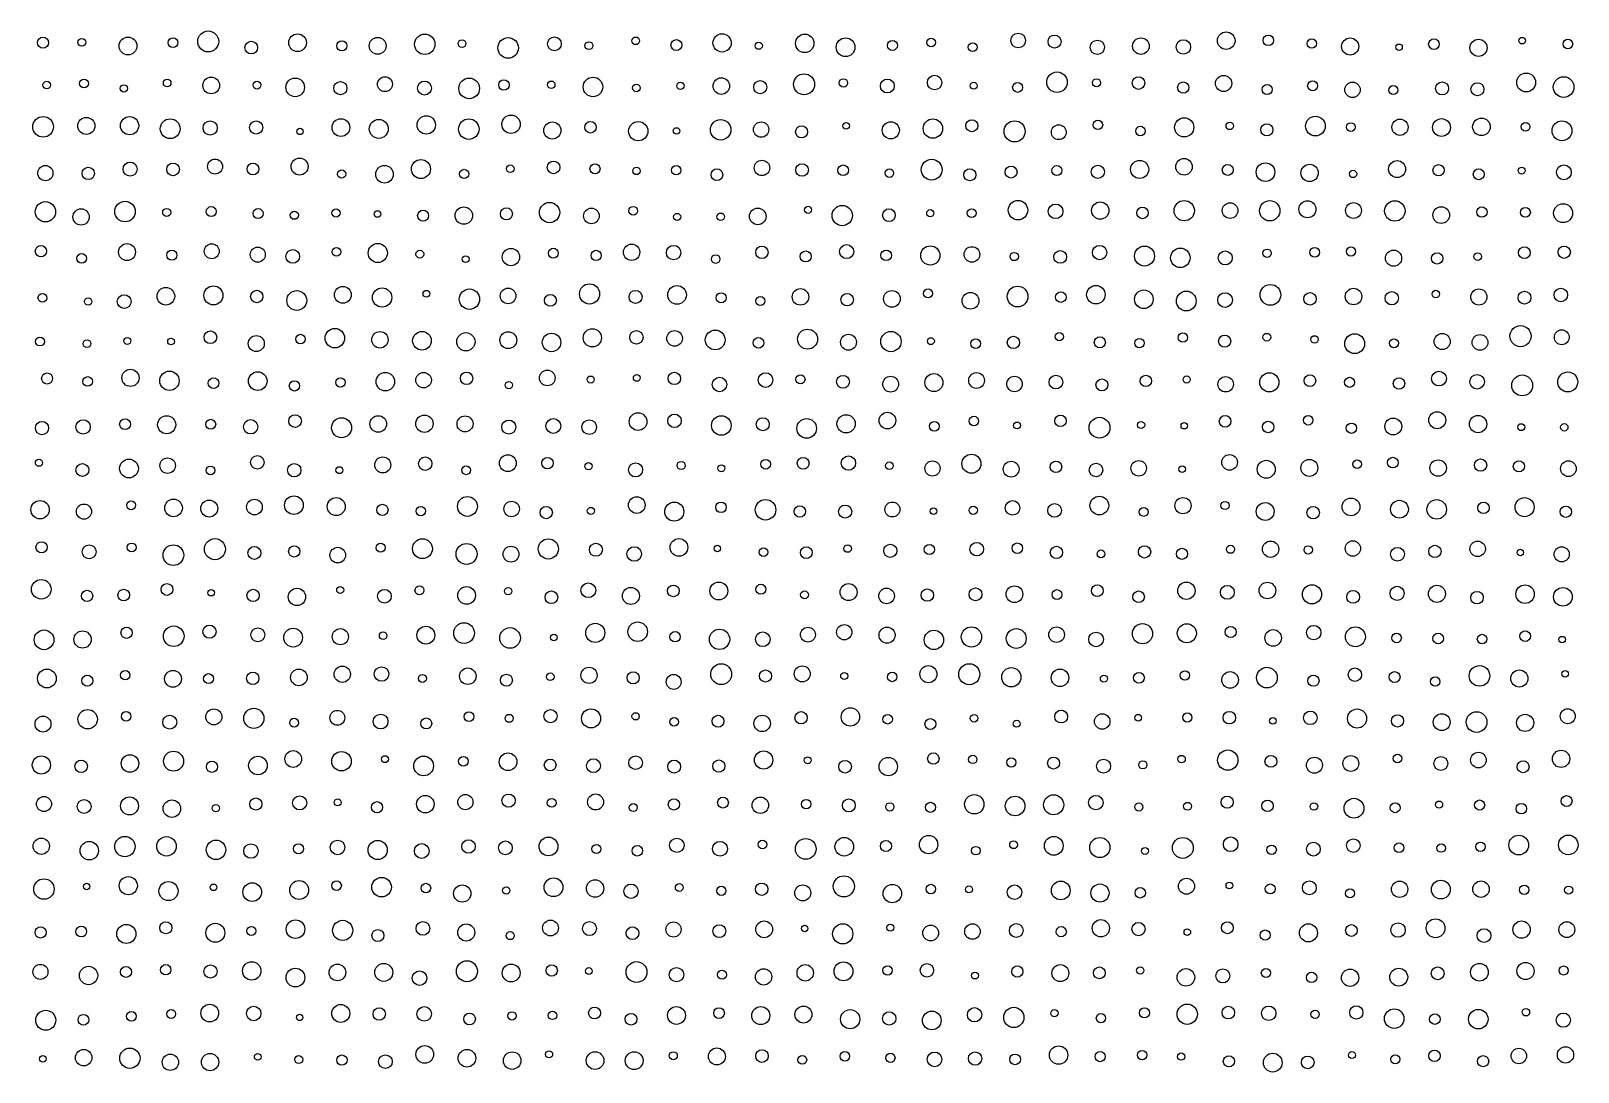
# Model space of a CAD drawing. Extents: x -295 to 305, y -195 to 205.
# Drawn here: x -68.6 to 4.6, y 155.4 to 204.6 of the extents above; entities that cross this region are included whole.
import ezdxf

# ---------------------------------------------------------------- set-up
doc = ezdxf.new("R2010")
doc.units = 0

msp = doc.modelspace()

# ---------------------------------------------------------------- linework, layer by layer
at = {"layer": 'VIA'}
for centre, radius in [((-68.0026, 204.0485), 0.2624), ((-66.1613, 204.0665), 0.1843), ((-63.9784, 203.8938), 0.4214), ((-61.8484, 204.0513), 0.233), ((-60.1832, 204.1084), 0.4951), ((-55.9556, 204.0471), 0.4187), ((-52.1661, 203.8994), 0.3998), ((-49.9367, 203.9716), 0.4832), ((-45.9929, 203.8003), 0.4866), ((-43.8059, 203.9962), 0.327), ((-39.9555, 204.136), 0.1801), ((-35.8706, 204.0388), 0.4314), ((-31.9604, 204.0157), 0.437), ((-30.0275, 203.8314), 0.4432), ((-25.9816, 204.0565), 0.2082), ((-21.8631, 204.1509), 0.3473), ((-20.1408, 204.1002), 0.3099), ((-16.0554, 203.8861), 0.3914), ((-12.0206, 204.1416), 0.4154), ((-10.0259, 204.1592), 0.2492), ((-7.9757, 204.0078), 0.2231), ((-6.1575, 203.8667), 0.407), ((-2.1932, 203.9787), 0.2504), ((1.9761, 204.1438), 0.1561), ((-58.1487, 203.8146), 0.3), ((-53.8605, 203.899), 0.2401), ((-48.1755, 204.0038), 0.1817), ((-42.1724, 203.9085), 0.1857), ((-38.0324, 203.9367), 0.2585), ((-34.1378, 203.9053), 0.171), ((-27.8102, 203.9188), 0.2351), ((-24.0183, 203.8367), 0.21), ((-18.117, 203.8289), 0.3402), ((-14.0449, 203.8458), 0.3421), ((-3.8431, 203.8324), 0.1533), ((-0.0827, 203.8061), 0.4054), ((4.1465, 203.9857), 0.2243), ((-67.8239, 202.0466), 0.1784), ((-66.0575, 202.1178), 0.2087), ((-64.1722, 201.8864), 0.1714), ((-62.1243, 202.1426), 0.1806), ((-60.0408, 202.0266), 0.396), ((-57.8721, 202.0412), 0.1853), ((-56.0694, 201.9347), 0.4419), ((-53.9304, 201.8949), 0.3126), ((-51.8211, 202.0851), 0.3529), ((-49.9538, 201.9019), 0.3292), ((-47.8362, 201.8871), 0.4901), ((-46.1943, 202.0476), 0.2462), ((-43.9543, 202.0577), 0.1767), ((-41.9798, 201.9543), 0.462), ((-39.9224, 201.9079), 0.1817), ((-37.8436, 202.0085), 0.1705), ((-35.9084, 201.9947), 0.3917), ((-34.0654, 201.9426), 0.3105), ((-31.9901, 202.0795), 0.4967), ((-30.1295, 202.146), 0.196), ((-28.0547, 202.0007), 0.3291), ((-25.8161, 202.164), 0.3441), ((-23.9636, 202.0133), 0.1641), ((-21.8909, 201.9324), 0.2337), ((-20.0259, 202.1799), 0.4853), ((-18.1582, 202.1506), 0.1904), ((-16.1703, 202.1369), 0.2978), ((-14.0543, 201.9221), 0.2669), ((-12.1447, 202.1195), 0.3831), ((-10.0811, 201.8284), 0.238), ((-7.9331, 202.009), 0.2354), ((-6.0472, 201.8197), 0.3635), ((-4.1129, 201.8042), 0.2136), ((-1.8097, 201.887), 0.3096), ((-0.1352, 201.8441), 0.3098), ((2.1684, 202.1666), 0.4471), ((3.9434, 201.9498), 0.4892), ((-67.9935, 200.0686), 0.4889), ((-63.9029, 200.1244), 0.4312), ((-49.8658, 200.158), 0.436), ((-45.8526, 200.1889), 0.4349), ((-7.8001, 200.104), 0.4654), ((-65.9495, 200.1126), 0.4049), ((-61.9836, 199.9782), 0.4681), ((-60.09, 200.0133), 0.3367), ((-57.9153, 200.0345), 0.3127), ((-55.8437, 199.8505), 0.1503), ((-53.9049, 200.0325), 0.4207), ((-52.1144, 199.9698), 0.4489), ((-47.8548, 199.9612), 0.4855), ((-43.9019, 199.8949), 0.4038), ((-42.0969, 200.0474), 0.271), ((-39.8375, 199.8615), 0.4557), ((-38.0257, 199.8737), 0.1544), ((-35.9394, 199.927), 0.485), ((-34.0242, 199.9367), 0.3626), ((-32.1092, 199.8319), 0.2862), ((-30.004, 200.1195), 0.1552), ((-27.8899, 199.9045), 0.4044), ((-25.8989, 199.9849), 0.4588), ((-24.0556, 200.121), 0.2826), ((-22.0321, 199.8543), 0.4987), ((-19.9413, 199.8133), 0.3507), ((-18.0904, 200.1602), 0.2251), ((-16.0777, 199.8675), 0.2269), ((-14.0067, 200.0418), 0.4539), ((-11.8511, 200.1147), 0.1799), ((-10.0986, 199.9287), 0.2862), ((-6.125, 200.0596), 0.2056), ((-3.8008, 200.0497), 0.3845), ((-1.8361, 200.0353), 0.42), ((0.0541, 200.0679), 0.4157), ((2.1409, 200.0692), 0.21), ((3.8646, 199.8814), 0.4696), ((-63.8799, 198.068), 0.332), ((-59.8594, 198.1876), 0.3561), ((-55.86, 198.1884), 0.4037), ((-50.1196, 198.0728), 0.4504), ((-43.845, 198.1476), 0.2972), ((-33.9847, 198.1239), 0.3645), ((-25.955, 198.042), 0.493), ((-16.116, 198.0527), 0.4276), ((-14.0178, 198.1785), 0.3925), ((-10.1632, 197.9243), 0.4402), ((-3.9361, 198.0688), 0.4), ((-67.8872, 197.8796), 0.3605), ((-65.8544, 197.8676), 0.291), ((-61.8435, 198.0524), 0.3014), ((-58.068, 198.0723), 0.2794), ((-53.8719, 197.833), 0.1941), ((-51.841, 197.8245), 0.4159), ((-48.075, 197.8406), 0.2178), ((-45.8959, 198.088), 0.1806), ((-41.8831, 198.0812), 0.2376), ((-39.9199, 197.9828), 0.1758), ((-38.0428, 198.0118), 0.2216), ((-36.1156, 197.8031), 0.2775), ((-32.085, 198.0262), 0.2986), ((-30.1446, 198.0136), 0.2522), ((-27.9558, 197.8765), 0.2016), ((-24.1515, 197.8024), 0.2866), ((-22.1997, 197.9291), 0.2823), ((-20.0296, 197.9976), 0.2371), ((-18.0949, 197.9402), 0.3093), ((-11.9504, 198.0304), 0.2581), ((-8.0758, 197.8884), 0.4083), ((-6.0198, 197.8387), 0.1737), ((-1.9735, 198.0144), 0.2684), ((-0.0754, 197.8268), 0.2579), ((1.9584, 197.9971), 0.1599), ((3.953, 197.9171), 0.3499), ((-67.8841, 196.05), 0.482), ((-66.1949, 195.8057), 0.3853), ((-64.1179, 196.0614), 0.4871), ((-62.1474, 196.0181), 0.1897), ((-60.0401, 196.0605), 0.2374), ((-57.8237, 195.9659), 0.2373), ((-54.137, 195.9919), 0.1906), ((-48.0909, 195.871), 0.4127), ((-46.0742, 195.9532), 0.2843), ((-44.0342, 196.0143), 0.4793), ((-42.0532, 195.8531), 0.3685), ((-40.077, 196.0966), 0.2103), ((-34.1862, 195.8314), 0.3925), ((-31.8041, 196.1422), 0.1659), ((-30.1848, 195.8734), 0.4805), ((-27.9791, 195.89), 0.3009), ((-24.065, 195.9862), 0.2085), ((-21.8701, 196.1263), 0.4597), ((-20.0918, 196.0714), 0.3453), ((-17.9818, 196.1093), 0.4099), ((-15.9795, 195.9965), 0.272), ((-14.0069, 196.1017), 0.4812), ((-11.8369, 196.1076), 0.3705), ((-9.9623, 196.0977), 0.4822), ((-8.1781, 196.1678), 0.4038), ((-5.999, 196.1116), 0.3768), ((-4.0451, 196.0886), 0.4829), ((-1.8508, 195.894), 0.3944), ((0.0765, 196.035), 0.2467), ((2.136, 196.0211), 0.2317), ((3.916, 195.9846), 0.448), ((-56.1051, 195.8865), 0.1928), ((-52.1702, 195.9453), 0.1543), ((-50.0161, 195.8693), 0.2608), ((-37.9963, 195.8078), 0.1667), ((-35.9346, 195.8121), 0.1798), ((-26.0221, 195.9826), 0.1693), ((-68.095, 194.1839), 0.2693), ((-66.1685, 193.8463), 0.2253), ((-64.0244, 194.1454), 0.4018), ((-61.9057, 193.9976), 0.2417), ((-60.0139, 194.1838), 0.3528), ((-57.8382, 194.0234), 0.3574), ((-56.1814, 193.9391), 0.3244), ((-54.1086, 194.1583), 0.2027), ((-52.1603, 194.1029), 0.4531), ((-50.1706, 194.0449), 0.184), ((-48.0039, 193.8095), 0.1601), ((-45.8614, 193.9086), 0.4105), ((-43.8544, 194.0922), 0.2332), ((-41.829, 193.9837), 0.244), ((-40.1521, 194.1338), 0.3867), ((-38.167, 194.1193), 0.3417), ((-36.1748, 193.8155), 0.2036), ((-33.9863, 194.132), 0.2942), ((-31.9146, 193.9375), 0.2601), ((-29.9776, 194.1656), 0.3319), ((-28.1109, 193.9895), 0.251), ((-26.0204, 193.9847), 0.4551), ((-24.0518, 194.0314), 0.3689), ((-22.0495, 193.9334), 0.1949), ((-19.8756, 193.9158), 0.3019), ((-18.0111, 194.1231), 0.3395), ((-15.8868, 193.9578), 0.4727), ((-14.1897, 193.8721), 0.4599), ((-12.066, 193.8675), 0.3298), ((-10.0893, 194.0878), 0.1992), ((-7.8393, 194.1315), 0.2315), ((-6.1204, 194.1716), 0.2161), ((-4.1038, 193.8551), 0.3831), ((-2.0393, 193.843), 0.2671), ((-0.1207, 193.9303), 0.1802), ((2.0859, 194.1158), 0.2802), ((3.9694, 194.1374), 0.2915), ((-59.9378, 192.0957), 0.4518), ((-53.8131, 192.1196), 0.3991), ((-42.141, 192.1642), 0.4765), ((-38.0035, 192.1173), 0.4416), ((-21.8923, 192.0425), 0.4904), ((-18.1874, 192.1284), 0.4378), ((-9.9298, 192.1209), 0.4907), ((-68.0268, 191.9819), 0.209), ((-65.8584, 191.8052), 0.1729), ((-64.1567, 191.8013), 0.3264), ((-62.1858, 192.0537), 0.417), ((-57.8866, 192.0433), 0.2945), ((-55.9934, 191.8532), 0.4696), ((-51.9554, 191.9955), 0.4572), ((-49.8614, 192.1729), 0.1592), ((-47.8232, 191.9169), 0.4828), ((-45.9955, 192.0705), 0.371), ((-43.9943, 191.861), 0.2821), ((-39.964, 192.0248), 0.3098), ((-35.9138, 191.9846), 0.2363), ((-34.0614, 191.8342), 0.2126), ((-32.1634, 192.025), 0.3901), ((-29.9559, 191.8954), 0.2943), ((-27.8356, 191.9299), 0.3966), ((-26.1278, 192.188), 0.2138), ((-24.1179, 191.8419), 0.3954), ((-19.8447, 192.0148), 0.2502), ((-15.9197, 191.9117), 0.4396), ((-13.911, 191.8295), 0.4694), ((-12.0759, 191.8754), 0.3461), ((-8.0562, 191.9359), 0.2957), ((-5.9975, 192.041), 0.3908), ((-4.1864, 191.9616), 0.3168), ((-2.105, 192.1594), 0.1774), ((-0.0682, 192.0196), 0.3813), ((2.0894, 191.9868), 0.3051), ((3.8105, 192.1175), 0.319), ((-60.0804, 190.1144), 0.3001), ((-54.1903, 190.0732), 0.4616), ((-52.0591, 189.9963), 0.3895), ((-50.0696, 189.9496), 0.4426), ((-47.9929, 189.9007), 0.4319), ((-45.9864, 189.9775), 0.3999), ((-43.9408, 189.8707), 0.4373), ((-42.0105, 190.0887), 0.4297), ((-39.9265, 190.1118), 0.3156), ((-38.1179, 190.0605), 0.3681), ((-36.1974, 189.9899), 0.4676), ((-31.8267, 190.0247), 0.4731), ((-27.8815, 189.9126), 0.4816), ((-19.9126, 190.1444), 0.193), ((-14.0677, 190.0996), 0.2223), ((1.9039, 190.1689), 0.4997), ((3.8545, 190.1149), 0.3516), ((-68.143, 189.9125), 0.2091), ((-65.9173, 189.8085), 0.1838), ((-64.01, 189.9409), 0.164), ((-61.9427, 189.9188), 0.1578), ((-57.9074, 189.8174), 0.3785), ((-55.8164, 190.03), 0.225), ((-34.1492, 189.8542), 0.2509), ((-29.8882, 189.8794), 0.3755), ((-25.9936, 189.9303), 0.1643), ((-23.8738, 189.8138), 0.2294), ((-22.09, 189.8726), 0.2902), ((-17.9999, 189.8736), 0.2634), ((-16.1254, 189.8386), 0.2206), ((-12.0944, 189.9306), 0.2846), ((-10.0998, 190.1166), 0.1844), ((-7.8418, 190.0143), 0.1763), ((-5.9436, 189.8117), 0.4695), ((-4.0884, 189.8344), 0.2135), ((-1.8025, 189.9137), 0.3812), ((-0.0142, 189.8711), 0.3707), ((-67.8037, 188.1643), 0.2618), ((-65.8831, 188.0234), 0.2286), ((-63.863, 188.1928), 0.4063), ((-62.0171, 188.0578), 0.4573), ((-59.9293, 187.9446), 0.2532), ((-57.8408, 188.0417), 0.4398), ((-53.9258, 187.9761), 0.2232), ((-51.8013, 188.016), 0.4395), ((-49.993, 188.0854), 0.367), ((-47.9596, 188.1759), 0.2949), ((-44.1409, 188.1892), 0.3704), ((-42.0894, 188.1149), 0.1679), ((-39.9087, 188.1902), 0.1588), ((-38.1295, 188.1688), 0.2924), ((-35.9929, 187.8806), 0.343), ((-33.8158, 188.093), 0.3469), ((-32.1634, 188.1247), 0.2153), ((-30.1473, 188.0073), 0.304), ((-27.8973, 187.8941), 0.3746), ((-25.8504, 187.972), 0.4258), ((-23.8308, 188.0697), 0.3727), ((-22.0356, 187.9048), 0.3652), ((-20.0761, 187.9973), 0.3269), ((-17.9027, 187.8616), 0.2816), ((-15.8257, 188.05), 0.2691), ((-13.8912, 188.1163), 0.1702), ((-12.0475, 187.891), 0.3643), ((-9.9792, 187.982), 0.4537), ((-8.0583, 188.0628), 0.2752), ((-6.1828, 187.984), 0.2388), ((-3.8462, 187.9283), 0.2734), ((-1.9541, 188.162), 0.3483), ((-0.1512, 188.0102), 0.3455), ((1.9821, 187.8372), 0.4935), ((4.1376, 188.0012), 0.473), ((-56.1055, 187.8157), 0.2424), ((-45.9616, 187.8511), 0.1744), ((-68.0476, 185.821), 0.314), ((-66.1002, 185.873), 0.3405), ((-64.1166, 186.0028), 0.256), ((-62.1488, 185.9748), 0.4267), ((-60.0653, 185.9987), 0.2363), ((-58.1734, 185.8794), 0.3388), ((-56.0746, 186.1525), 0.3006), ((-53.8728, 185.837), 0.4729), ((-52.1383, 186.0149), 0.3912), ((-49.9521, 186.0237), 0.4114), ((-48.0334, 186.0172), 0.3778), ((-45.9634, 185.868), 0.3336), ((-43.8556, 185.9157), 0.3504), ((-42.1582, 185.8626), 0.3474), ((-39.8461, 186.1254), 0.4187), ((-38.1201, 186.1619), 0.3198), ((-35.9072, 185.9432), 0.4624), ((-33.9456, 186.0023), 0.3095), ((-31.869, 185.8037), 0.4654), ((-30.0028, 186.0213), 0.4325), ((-28.0504, 186.1756), 0.3922), ((-25.832, 185.9034), 0.2325), ((-23.9565, 186.1539), 0.2236), ((-21.9158, 185.9443), 0.1616), ((-19.8606, 186.1637), 0.2697), ((-18.0158, 185.8373), 0.4924), ((-16.0458, 185.9648), 0.1679), ((-14.006, 185.9289), 0.1518), ((-12.073, 186.1391), 0.2746), ((-10.0369, 185.8698), 0.2713), ((-8.1417, 186.187), 0.2236), ((-6.0971, 185.813), 0.2452), ((-4.1171, 185.8919), 0.3988), ((-2.0378, 186.1913), 0.4003), ((-0.1068, 186.0081), 0.4101), ((1.9395, 185.8634), 0.1639), ((3.9736, 185.856), 0.1745), ((-57.8568, 184.198), 0.32), ((-51.9225, 184.0756), 0.3791), ((-49.9144, 184.137), 0.3166), ((-46.005, 184.1574), 0.3983), ((-29.8922, 184.163), 0.3379), ((-24.0752, 184.1339), 0.4509), ((-11.8602, 184.198), 0.3705), ((-68.1908, 184.1801), 0.1691), ((-66.1357, 183.8362), 0.3072), ((-63.9306, 183.9063), 0.4445), ((-62.1043, 184.0452), 0.3663), ((-60.0728, 183.8164), 0.2077), ((-56.112, 183.8263), 0.3185), ((-53.9737, 183.8287), 0.1646), ((-47.9795, 183.8267), 0.2108), ((-44.1325, 184.1614), 0.2735), ((-42.1903, 184.0151), 0.1687), ((-39.9616, 183.8416), 0.3321), ((-37.8075, 184.0478), 0.1938), ((-35.9036, 183.9194), 0.1662), ((-33.8123, 184.1111), 0.2294), ((-32.0364, 184.1542), 0.281), ((-27.9556, 184.0377), 0.1792), ((-25.9166, 183.9094), 0.3575), ((-22.1976, 183.874), 0.3736), ((-20.0749, 183.9865), 0.2735), ((-18.1798, 183.8351), 0.3193), ((-16.1608, 183.9189), 0.3662), ((-14.1067, 183.8813), 0.155), ((-10.1293, 183.8696), 0.4253), ((-8.0876, 183.9357), 0.401), ((-5.828, 184.117), 0.2043), ((-4.1374, 184.1865), 0.2515), ((-1.9949, 183.928), 0.3896), ((0.0159, 184.0695), 0.2907), ((1.8254, 184.0095), 0.2659), ((4.1683, 183.9004), 0.3716), ((-68.1359, 181.9593), 0.4336), ((-63.8274, 182.1664), 0.208), ((-61.8244, 182.0406), 0.4178), ((-60.1359, 182.0138), 0.4028), ((-57.9945, 182.0835), 0.3708), ((-56.1286, 182.1751), 0.4402), ((-54.125, 182.1071), 0.4282), ((-47.9185, 182.1136), 0.4696), ((-45.8284, 181.9949), 0.3655), ((-39.9061, 182.1789), 0.3956), ((-38.1312, 181.8674), 0.4502), ((-35.921, 182.0728), 0.248), ((-33.8144, 181.9563), 0.486), ((-27.8166, 181.9684), 0.3539), ((-22.1297, 182.0457), 0.3457), ((-18.0233, 182.1548), 0.4425), ((-14.0678, 182.1508), 0.3834), ((-12.0783, 182.1569), 0.1949), ((-10.1766, 181.8734), 0.425), ((-6.1187, 182.0909), 0.4206), ((-3.8265, 181.9807), 0.4226), ((-2.063, 181.9749), 0.4622), ((0.152, 182.0489), 0.2696), ((2.096, 182.0806), 0.4514), ((-66.0611, 181.8688), 0.3589), ((-51.9411, 181.951), 0.2658), ((-50.1249, 181.892), 0.2211), ((-44.1902, 181.8221), 0.2918), ((-42.0791, 181.9006), 0.1694), ((-32.1953, 181.8781), 0.2715), ((-30.0483, 181.8713), 0.3096), ((-25.8714, 181.8945), 0.1565), ((-23.988, 181.9295), 0.1987), ((-20.1433, 181.9276), 0.3239), ((-15.9244, 181.8563), 0.2114), ((-7.9071, 181.8207), 0.2952), ((4.0461, 181.8636), 0.2669), ((-68.0673, 180.1807), 0.2653), ((-65.8154, 179.9671), 0.3308), ((-63.8028, 180.1755), 0.2082), ((-61.8285, 179.8084), 0.4882), ((-59.8654, 180.0931), 0.4983), ((-57.9964, 179.9146), 0.3058), ((-56.113, 179.986), 0.2668), ((-54.0529, 179.8087), 0.3705), ((-52.0283, 180.1624), 0.211), ((-50.0471, 180.1139), 0.4697), ((-47.9613, 179.8652), 0.4963), ((-45.8553, 179.8549), 0.3737), ((-44.0912, 180.1045), 0.4777), ((-41.8399, 180.0645), 0.3107), ((-40.0257, 179.8644), 0.3444), ((-37.9115, 180.1759), 0.4199), ((-36.0964, 180.125), 0.1536), ((-33.9152, 179.9555), 0.2035), ((-31.8896, 179.9273), 0.2796), ((-29.9341, 180.121), 0.1779), ((-27.9136, 180.0165), 0.3106), ((-26.0644, 180.0784), 0.2424), ((-23.822, 180.0926), 0.3217), ((-21.9036, 180.1387), 0.248), ((-20.053, 179.9385), 0.2924), ((-15.882, 179.9648), 0.2903), ((-14.1141, 179.871), 0.2642), ((-11.8179, 180.0868), 0.1915), ((-9.9219, 180.0919), 0.3863), ((-8.1416, 180.0572), 0.1967), ((-6.03, 180.1238), 0.3627), ((-3.916, 179.8515), 0.3273), ((-2.1499, 179.9872), 0.2913), ((-0.125, 180.1074), 0.3666), ((1.8941, 179.9346), 0.1521), ((3.8514, 179.8479), 0.3577), ((-17.9452, 179.8696), 0.1847), ((-68.082, 178.1945), 0.4634), ((-65.9128, 177.879), 0.2664), ((-64.1801, 177.9207), 0.2758), ((-62.1361, 178.186), 0.2799), ((-60.0456, 178.0308), 0.1529), ((-58.0597, 177.9052), 0.2912), ((-55.9832, 177.8339), 0.4107), ((-53.9388, 178.1559), 0.1644), ((-51.8487, 177.8636), 0.3265), ((-50.1871, 178.145), 0.2132), ((-47.9585, 177.9041), 0.419), ((-45.9921, 178.1075), 0.1703), ((-43.9482, 177.8194), 0.2999), ((-42.1994, 178.1486), 0.35), ((-40.1858, 177.8794), 0.4033), ((-38.177, 178.1183), 0.2783), ((-36.0279, 178.1161), 0.4224), ((-34.0332, 178.1944), 0.2377), ((-31.9701, 177.9334), 0.1845), ((-29.8864, 178.0618), 0.4029), ((-28.0902, 177.8809), 0.369), ((-26.1615, 177.9208), 0.2929), ((-23.8809, 177.9553), 0.3034), ((-22.0385, 177.9609), 0.3947), ((-20.0263, 177.9443), 0.2332), ((-18.12, 178.1275), 0.2776), ((-16.1647, 177.8392), 0.2752), ((-13.9055, 178.1254), 0.4114), ((-11.9678, 178.0492), 0.3287), ((-10.0723, 178.1358), 0.3919), ((-7.9639, 177.9549), 0.4534), ((-6.0166, 177.8365), 0.3032), ((-3.9368, 178.0017), 0.3348), ((-2.0511, 177.981), 0.4045), ((-0.1547, 177.8017), 0.2954), ((2.1191, 177.9643), 0.4368), ((3.907, 177.8394), 0.4406), ((-64.0473, 176.1385), 0.2665), ((-61.8141, 175.9749), 0.4877), ((-60.1232, 176.1898), 0.3093), ((-49.8849, 176.0222), 0.4232), ((-48.08, 176.1223), 0.49), ((-41.8712, 176.1312), 0.4537), ((-39.864, 176.1866), 0.4609), ((-31.8121, 176.0472), 0.3529), ((-30.0903, 176.1647), 0.361), ((-28.0668, 176.0252), 0.3793), ((-24.075, 175.94), 0.4794), ((-20.0474, 176.0482), 0.3688), ((-15.9836, 176.0939), 0.4777), ((-13.8841, 176.1148), 0.4516), ((-11.8082, 176.1731), 0.2621), ((-7.8809, 176.1461), 0.3401), ((-5.9095, 175.9483), 0.4719), ((-67.9503, 175.8041), 0.4655), ((-66.1283, 175.8196), 0.4092), ((-57.836, 176.0374), 0.3299), ((-56.1659, 175.907), 0.4448), ((-53.932, 175.9521), 0.3812), ((-51.907, 176.0007), 0.1798), ((-45.9039, 175.8924), 0.4879), ((-43.8331, 175.9139), 0.1521), ((-38.097, 175.9493), 0.2471), ((-35.9908, 175.8286), 0.4811), ((-33.9472, 175.8311), 0.3468), ((-25.85, 175.8005), 0.4585), ((-21.9547, 175.8673), 0.4702), ((-18.1795, 175.8214), 0.3472), ((-9.8017, 175.8946), 0.3921), ((-3.9587, 175.891), 0.223), ((-1.9918, 175.8665), 0.2525), ((0.0828, 175.8424), 0.2232), ((2.1227, 175.9782), 0.255), ((3.8733, 175.8184), 0.1505), ((-67.8128, 173.975), 0.4436), ((-64.1088, 174.1274), 0.2209), ((-61.8494, 173.9599), 0.3968), ((-60.1655, 173.9696), 0.236), ((-58.0752, 173.9829), 0.2927), ((-55.893, 174.0252), 0.393), ((-53.8403, 174.1767), 0.3845), ((-51.9809, 174.1848), 0.3431), ((-47.9027, 174.0826), 0.3903), ((-43.9991, 174.0594), 0.1809), ((-42.1646, 174.1227), 0.3831), ((-40.0802, 174.0053), 0.2886), ((-35.9141, 174.1792), 0.494), ((-33.8169, 174.0926), 0.2862), ((-32.078, 174.1948), 0.3788), ((-30.0923, 174.0952), 0.1672), ((-27.8218, 174.0482), 0.2232), ((-26.1102, 174.1786), 0.4054), ((-24.1755, 174.1772), 0.4979), ((-22.1883, 174.0342), 0.4552), ((-19.8857, 174.0094), 0.4149), ((-16.1501, 174.0063), 0.2554), ((-13.9764, 174.1183), 0.2254), ((-11.838, 173.9055), 0.3942), ((-10.0954, 174.0151), 0.4883), ((-5.9331, 174.1562), 0.3161), ((-4.0525, 174.0432), 0.2573), ((-0.0403, 174.1004), 0.4883), ((1.8471, 173.9756), 0.4036), ((4.014, 174.1962), 0.1555), ((-65.9012, 173.8725), 0.2664), ((-50.0477, 173.9766), 0.1882), ((-46.0725, 173.8929), 0.2837), ((-38.1626, 173.8156), 0.3535), ((-17.8092, 173.9703), 0.1669), ((-7.8934, 173.8685), 0.2639), ((-2.1334, 173.8286), 0.2217), ((-67.9988, 171.8204), 0.3771), ((-65.8852, 172.0467), 0.4593), ((-64.0661, 172.1844), 0.2247), ((-62.003, 171.908), 0.3293), ((-59.9169, 172.1587), 0.3796), ((-58.0251, 172.0907), 0.476), ((-56.1168, 171.8808), 0.2115), ((-54.0744, 172.1162), 0.3526), ((-52.0284, 171.9399), 0.3498), ((-49.8693, 171.8482), 0.2588), ((-47.8472, 172.1698), 0.2336), ((-45.9462, 172.0907), 0.1885), ((-43.9887, 172.1959), 0.3135), ((-42.0704, 172.0873), 0.4517), ((-39.9617, 172.1855), 0.1722), ((-38.1344, 171.9213), 0.2029), ((-36.0618, 171.9538), 0.2804), ((-33.9758, 171.8492), 0.3884), ((-32.1349, 172.1185), 0.2919), ((-29.8008, 172.1591), 0.4338), ((-28.0398, 172.0473), 0.2256), ((-26.0139, 171.8185), 0.2596), ((-23.9513, 172.0932), 0.1784), ((-19.8299, 172.1763), 0.3019), ((-17.8869, 171.941), 0.3671), ((-16.1861, 172.1203), 0.1591), ((-13.862, 172.1312), 0.2183), ((-11.8758, 172.1202), 0.2952), ((-9.8112, 171.9767), 0.1578), ((-8.0394, 172.1136), 0.3221), ((-5.8302, 172.0825), 0.4535), ((-3.9164, 171.9682), 0.2902), ((-1.8255, 171.9133), 0.3982), ((-0.1752, 171.915), 0.4909), ((2.1207, 171.8746), 0.4058), ((4.1353, 172.1905), 0.3546), ((-21.9342, 171.8361), 0.1666), ((-56.16, 170.1677), 0.397), ((-33.9075, 170.1188), 0.4324), ((-11.9479, 170.1133), 0.4816), ((3.8236, 170.1754), 0.4094), ((-68.0741, 169.8824), 0.4305), ((-66.1919, 169.8215), 0.2976), ((-63.8839, 169.9554), 0.4158), ((-61.8215, 170.0657), 0.4738), ((-60.0057, 169.8006), 0.265), ((-57.8305, 169.8604), 0.4395), ((-53.8758, 170.0624), 0.4608), ((-51.8237, 170.1596), 0.165), ((-49.9903, 169.8391), 0.4663), ((-48.1103, 170.0584), 0.2259), ((-45.9976, 170.0348), 0.4189), ((-44.0031, 169.8832), 0.2791), ((-41.9583, 169.8506), 0.3273), ((-39.9614, 169.9937), 0.3245), ((-38.1398, 169.8081), 0.3058), ((-36.0245, 169.8344), 0.2899), ((-31.8211, 170.1067), 0.1654), ((-30.0528, 169.8015), 0.3016), ((-28.0085, 169.8071), 0.4353), ((-25.876, 170.1876), 0.271), ((-24.01, 170.1455), 0.1978), ((-22.1883, 170.0047), 0.219), ((-20.1911, 169.9768), 0.2825), ((-17.8243, 169.8277), 0.3316), ((-15.9669, 169.8904), 0.1919), ((-14.1356, 170.1608), 0.1798), ((-9.9058, 170.0552), 0.2813), ((-7.8484, 169.8751), 0.3786), ((-6.1255, 169.9541), 0.372), ((-3.9174, 170.1936), 0.2015), ((-1.8645, 169.9579), 0.3295), ((-0.087, 170.1172), 0.3699), ((2.0271, 169.8015), 0.2828), ((-67.9533, 168.0375), 0.3559), ((-63.9054, 167.9492), 0.425), ((-55.8569, 168.0919), 0.3332), ((-49.9106, 168.0299), 0.4138), ((-48.0152, 168.1289), 0.359), ((-45.9717, 168.1983), 0.3129), ((-41.855, 168.1343), 0.3777), ((-35.8297, 168.1045), 0.2549), ((-34.0591, 167.9808), 0.3892), ((-23.9405, 168.0234), 0.4571), ((-22.0068, 167.9439), 0.4647), ((-20.1859, 168.0011), 0.4752), ((-18.1881, 168.1051), 0.3438), ((-11.9752, 168.1264), 0.2855), ((4.0836, 168.1773), 0.2575), ((-66.0533, 167.9202), 0.3259), ((-61.9011, 167.8169), 0.4134), ((-59.8231, 167.844), 0.1754), ((-57.9288, 168.0379), 0.2896), ((-54.0557, 168.1146), 0.1647), ((-52.1958, 167.8844), 0.265), ((-43.9343, 168.0939), 0.2108), ((-40.0716, 167.8706), 0.1897), ((-38.1502, 168.0218), 0.2684), ((-31.8927, 168.0322), 0.2274), ((-29.8751, 167.9714), 0.3057), ((-27.9364, 167.9013), 0.1949), ((-26.012, 167.8815), 0.2375), ((-16.1552, 167.8976), 0.1899), ((-13.8488, 167.9294), 0.1879), ((-10.0652, 167.9502), 0.2713), ((-7.8702, 167.9186), 0.1766), ((-5.9759, 167.8398), 0.4683), ((-4.0282, 167.8606), 0.2326), ((-1.9498, 168.0132), 0.1668), ((-0.0313, 167.9902), 0.2386), ((1.9425, 167.8185), 0.2475), ((-68.0817, 166.0429), 0.3854), ((-65.8116, 165.831), 0.4369), ((-64.1234, 166.026), 0.4821), ((-62.1563, 166.0365), 0.4614), ((-59.8153, 165.8702), 0.4607), ((-58.1613, 165.8119), 0.3414), ((-55.9094, 165.9236), 0.2391), ((-54.0624, 165.9851), 0.3448), ((-52.1641, 165.8633), 0.4541), ((-50.0803, 165.8154), 0.3483), ((-47.8708, 166.0279), 0.32), ((-46.1219, 165.9623), 0.3269), ((-44.0834, 166.0315), 0.4431), ((-38.0114, 166.0841), 0.3417), ((-35.97, 165.9194), 0.35), ((-33.958, 166.1252), 0.2057), ((-31.9137, 165.9148), 0.4912), ((-30.0897, 166.0173), 0.4409), ((-28.1175, 166.0524), 0.2664), ((-26.1002, 166.1191), 0.4337), ((-22.0807, 166.1116), 0.1841), ((-20.1794, 166.0605), 0.4436), ((-17.9984, 165.9786), 0.477), ((-14.074, 165.9617), 0.4943), ((-11.8097, 166.133), 0.3457), ((-7.8964, 165.9044), 0.3255), ((-6.0041, 166.0717), 0.3199), ((-3.8483, 165.9694), 0.2287), ((0.0091, 166.0158), 0.2241), ((1.8167, 166.0961), 0.4671), ((4.1626, 166.1041), 0.4623), ((-41.8158, 165.9109), 0.2151), ((-39.8812, 165.8258), 0.248), ((-23.8685, 165.8314), 0.204), ((-15.8619, 165.8202), 0.1665), ((-9.8729, 165.8744), 0.224), ((-1.8519, 165.9523), 0.1976), ((-67.9533, 164.0155), 0.4833), ((-65.9327, 164.1392), 0.1532), ((-63.962, 164.1761), 0.4278), ((-62.0618, 163.9194), 0.4526), ((-59.9276, 164.0982), 0.1558), ((-58.0996, 163.8711), 0.4409), ((-55.8794, 163.9691), 0.4479), ((-54.1088, 164.1772), 0.2244), ((-51.9818, 164.1058), 0.464), ((-49.8822, 164.0633), 0.2241), ((-48.1647, 163.8046), 0.4082), ((-46.0809, 163.9447), 0.1718), ((-43.8481, 164.1009), 0.4442), ((-41.8798, 164.0421), 0.4109), ((-40.1795, 163.9136), 0.3393), ((-37.8984, 164.0886), 0.1843), ((-35.9054, 163.9326), 0.2191), ((-33.9986, 164.0084), 0.2922), ((-32.0546, 163.8329), 0.3767), ((-30.1125, 164.1421), 0.4996), ((-27.8163, 163.8016), 0.436), ((-25.9944, 164.0138), 0.2261), ((-24.1934, 163.9994), 0.167), ((-22.0362, 163.8667), 0.3431), ((-19.8497, 163.949), 0.4434), ((-17.9931, 163.8288), 0.4278), ((-16.087, 163.8403), 0.2484), ((-13.8998, 164.1486), 0.3793), ((-11.8714, 164.1855), 0.1592), ((-9.9396, 164.0224), 0.2337), ((-8.0878, 164.071), 0.3304), ((-6.1648, 163.8121), 0.2148), ((-3.8164, 164.0049), 0.3853), ((-1.8664, 163.9919), 0.4455), ((0.0334, 164.0114), 0.3873), ((2.0767, 163.9813), 0.2195), ((4.1796, 163.9683), 0.1913), ((-56.054, 162.1174), 0.439), ((-53.8214, 162.0604), 0.4779), ((-43.9904, 162.1749), 0.3733), ((-33.8773, 162.1107), 0.3984), ((-17.9516, 162.1625), 0.4082), ((-2.1164, 162.1616), 0.4454), ((1.9515, 162.1012), 0.4091), ((-68.1107, 161.9647), 0.2667), ((-66.1902, 162.0058), 0.2556), ((-64.0563, 161.8928), 0.451), ((-62.1897, 162.1856), 0.2852), ((-59.8467, 161.9458), 0.4497), ((-58.14, 162.0283), 0.2165), ((-52.1539, 161.8149), 0.2848), ((-50.0235, 162.1546), 0.327), ((-47.9743, 161.9601), 0.4054), ((-45.8949, 161.8133), 0.1905), ((-42.144, 162.1471), 0.3321), ((-40.11, 161.9286), 0.3006), ((-38.1686, 162.1058), 0.3581), ((-36.0006, 162.0241), 0.3041), ((-31.9644, 162.153), 0.1528), ((-30.163, 161.8958), 0.4777), ((-27.9108, 162.1907), 0.1685), ((-26.002, 161.9393), 0.3727), ((-24.0252, 162.0073), 0.3675), ((-21.9533, 162.0566), 0.3253), ((-19.8237, 161.999), 0.2419), ((-16.1721, 162.1234), 0.3135), ((-13.8615, 161.9714), 0.1565), ((-11.9663, 162.186), 0.2813), ((-10.1764, 161.8401), 0.2406), ((-8.1312, 161.9449), 0.4271), ((-6.0986, 162.0551), 0.2767), ((-3.8921, 162.0766), 0.3436), ((0.1754, 161.813), 0.3261), ((4.0911, 162.0976), 0.3752), ((-68.12, 160.0995), 0.3559), ((-65.8454, 159.9273), 0.434), ((-64.0708, 160.0975), 0.2586), ((-62.1921, 160.1985), 0.2472), ((-60.0754, 160.117), 0.3112), ((-58.1215, 160.1458), 0.4355), ((-54.0711, 160.0713), 0.3955), ((-51.878, 160.0743), 0.4238), ((-47.9424, 160.1274), 0.4965), ((-45.8524, 160.0475), 0.4224), ((-43.9276, 160.1638), 0.2657), ((-42.1749, 160.1384), 0.1604), ((-39.9194, 160.0901), 0.493), ((-38.0276, 159.9656), 0.3406), ((-31.9393, 160.0534), 0.3874), ((-30.128, 160.1245), 0.4474), ((-28.0437, 160.1679), 0.2229), ((-26.1804, 160.1735), 0.3177), ((-21.9033, 160.117), 0.2668), ((-19.8672, 160.0416), 0.3994), ((-18.0216, 160.0526), 0.2793), ((-16.0853, 160.1606), 0.1724), ((-2.0139, 160.0277), 0.3042), ((-0.0399, 160.0819), 0.4195), ((2.1411, 160.1382), 0.4067), ((3.9416, 160.1637), 0.2131), ((-56.0571, 159.8285), 0.4424), ((-50.1833, 159.8011), 0.3448), ((-35.8723, 159.9641), 0.2176), ((-33.9073, 159.8633), 0.3858), ((-23.906, 159.9256), 0.1638), ((-13.9277, 159.8369), 0.4146), ((-12.1818, 159.9081), 0.3304), ((-10.1432, 160.0459), 0.2165), ((-7.9805, 159.8389), 0.2444), ((-6.1594, 159.8207), 0.4078), ((-3.8599, 159.8484), 0.4237), ((-67.8692, 157.8091), 0.475), ((-63.8144, 157.9993), 0.2297), ((-61.933, 158.1078), 0.2093), ((-60.1093, 158.1499), 0.4207), ((-58.0312, 158.1312), 0.3428), ((-53.9108, 158.1317), 0.425), ((-52.0902, 158.1042), 0.2943), ((-49.9636, 158.1118), 0.3448), ((-47.8187, 157.8708), 0.2771), ((-45.8113, 158.0162), 0.1993), ((-43.8957, 158.0406), 0.1991), ((-41.9052, 158.1539), 0.2825), ((-40.1773, 157.8587), 0.2779), ((-38.0304, 158.0388), 0.4221), ((-36.0154, 158.1499), 0.2537), ((-34.042, 158.0303), 0.4283), ((-32.021, 158.0804), 0.4014), ((-29.8115, 157.8595), 0.455), ((-27.966, 157.8966), 0.316), ((-25.9502, 157.8022), 0.4421), ((-23.9277, 158.0688), 0.3376), ((-22.0694, 157.944), 0.4802), ((-20.1494, 158.1472), 0.1726), ((-17.9501, 157.91), 0.2166), ((-15.8907, 158.1648), 0.2394), ((-13.8651, 158.0954), 0.4794), ((-11.9235, 158.1725), 0.2966), ((-10.0116, 158.1418), 0.3426), ((-7.8176, 158.0887), 0.1961), ((-5.8653, 158.1789), 0.3149), ((-4.0724, 157.8888), 0.4623), ((-2.1499, 157.8653), 0.251), ((-0.0957, 157.8615), 0.4603), ((2.1561, 158.1914), 0.1783), ((3.9306, 157.8151), 0.3381), ((-66.084, 157.8318), 0.2571), ((-55.8552, 157.9449), 0.1503), ((-68.0075, 155.9862), 0.1577), ((-66.073, 156.039), 0.3887), ((-63.8891, 156.0158), 0.4804), ((-61.9741, 155.824), 0.3865), ((-60.0937, 155.8308), 0.4084), ((-57.8411, 156.0835), 0.1565), ((-55.8994, 155.9514), 0.1921), ((-53.8566, 155.9254), 0.2434), ((-51.8002, 155.8517), 0.3248), ((-49.9376, 156.1956), 0.4173), ((-47.943, 156.0137), 0.4161), ((-45.8019, 155.9025), 0.4144), ((-44.0566, 156.1978), 0.1693), ((-41.8815, 155.9006), 0.4197), ((-40.0313, 155.8991), 0.4209), ((-38.1783, 156.132), 0.1893), ((-36.117, 156.0992), 0.3998), ((-33.9843, 156.1162), 0.2962), ((-32.0759, 155.9404), 0.2062), ((-30.0621, 156.1039), 0.2243), ((-27.905, 156.0324), 0.2153), ((-25.8195, 155.9619), 0.3468), ((-23.8995, 155.9983), 0.3154), ((-22.0099, 155.9601), 0.2534), ((-19.9512, 156.1613), 0.4348), ((-17.9859, 156.0905), 0.2415), ((-15.998, 156.1604), 0.2238), ((-14.1501, 156.0917), 0.1716), ((-11.8942, 155.8652), 0.2633), ((-9.8196, 155.805), 0.4445), ((-8.1624, 155.8159), 0.3017), ((-6.0709, 156.1661), 0.1633), ((-4.0239, 155.9656), 0.216), ((-2.1664, 156.1252), 0.2707), ((0.1343, 155.8744), 0.2641), ((1.8226, 156.1221), 0.3671), ((4.031, 156.1725), 0.3859)]:
    msp.add_circle(centre, radius, dxfattribs=at)

doc.saveas('drawing.dxf')
